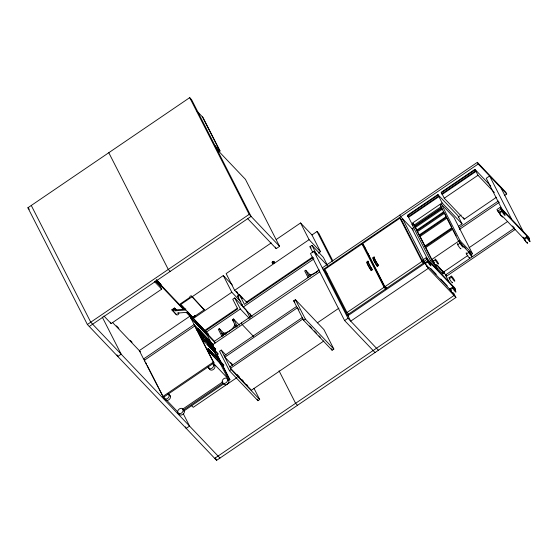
<?xml version="1.0" encoding="UTF-8"?>
<svg xmlns="http://www.w3.org/2000/svg" width="558" height="558" viewBox="0 0 558 558"><rect width="100%" height="100%" fill="white"/><g stroke="black" fill="none" stroke-linecap="round" stroke-linejoin="round"><path stroke-width="0.84" d="M453.563 292.852L455.921 297.477L216.602 460.35L87.376 324.491L27.9 207.764L189.692 97.65L191.589 99.652L251.065 216.378L89.273 326.486M218.108 151.42L219.552 150.444L202.477 116.929M218.617 151.922L220.04 150.953L202.959 117.438L197.127 111.307M87.376 324.491L249.168 214.377L279.572 246.343L276.203 248.638L247.696 218.666M156.435 279.53L160.99 284.643L159.797 285.459L155.591 281.044M103.921 315.995L111.119 323.563L161.681 289.156L159.442 284.761L155.842 280.981M178.727 312.745A1.548 1.151 -43.6 0 1 177.995 314.649A1.548 1.151 -43.6 0 1 176.195 314.468L171.906 309.725L174.431 308.002L176.168 309.823M179.648 305.254L223.305 275.547L232.309 285.005M271.223 242.932L226.136 273.615L234.653 290.334L242.458 298.537M276.231 239.521L300.56 222.963L311.964 234.953L320.48 251.672L318.332 253.13M208.65 334.744L192.022 317.265L190.822 318.081L207.45 335.56L208.65 334.744L208.294 334.054L191.666 316.574L190.466 317.383L207.095 334.87M311.964 234.953L317.021 231.514L318.918 233.509L332.707 260.565M192.866 317.551L204.235 309.809L191.603 296.207A1.032 0.767 -43.6 0 0 190.411 296.082A1.032 0.767 -43.6 0 0 189.922 297.351L180.227 303.95L192.866 317.551L187.83 311.936M192.461 319.05L231.821 292.259L240.826 301.725M234.653 290.334L309.076 239.682L320.48 251.672M194.121 324.554L189.873 316.219L139.319 350.626L143.566 358.968L194.121 324.554L213.547 344.997L212.347 345.814L205.909 339.041M250.249 318.039L246.12 309.927L234.716 297.944L232.784 299.262L237.708 308.93L205.351 330.95M252.188 316.539L243.183 307.074L237.548 296.012L239.487 294.701L247.124 302.736M312.975 252.697L309.948 246.741L311.971 245.367L323.375 257.35L327.134 264.722M144.271 360.356L194.833 325.949L214 362.916L163.438 397.331L144.271 360.356L144.975 361.096M213.547 344.997L197.971 328.306L196.779 329.115L200.287 332.812M327.511 265.636L313.854 251.274L310.485 253.569L344.614 320.564L375.025 352.53M215.667 349.168L200.448 333.168L199.255 333.984L214.474 349.985L215.667 349.168L200.092 332.47L198.899 333.286L203 337.597M204.584 330.552L237.499 308.149M241.077 305.714L242.507 304.738M246.057 302.324L312.606 257.029M313.436 257.391L244.411 304.368L239.487 294.701M206 332.38L240.352 308.999L249.356 318.465M243.183 307.074L314.028 258.856M218.143 354.03L202.924 338.029L201.731 338.846L216.95 354.846L218.143 354.03L202.575 337.339L201.375 338.148L204.891 341.845M224.044 333.531L219.343 328.592L218.324 329.276L222.154 336.788M236.222 327.204L232.4 319.699L233.495 318.953L239.494 325.265M310.408 275.206L305.707 270.267L304.689 270.951L308.135 277.71M204.242 330.545L214.439 341.273L318.932 270.156M322.301 267.861L477.355 162.336L505.862 192.308L506.713 193.975L504.558 195.439M213.156 344.398L319.783 271.83M506.713 193.975L478.206 164.01L323.152 269.535L326.967 273.546M223.814 365.148L208.594 349.148L207.395 349.964L222.614 365.964L223.814 365.148L208.239 348.457L207.039 349.266L222.258 365.267M362.016 243.986L384.071 287.272L385.599 288.877L363.551 245.597L362.016 243.986L324.937 269.221L346.992 312.508L348.527 314.112M399.94 218.178L421.994 261.465L423.522 263.069L401.467 219.789L399.94 218.178L362.86 243.414L384.915 286.693L386.443 288.305L385.655 286.756M458.53 226.276L462.059 223.877L457.811 215.534L437.856 194.561L407.521 215.207L408.051 216.246L407.577 215.751L437.911 195.105L438.386 195.6M490.782 185.981L474.935 169.325L441.225 192.266L444.259 198.216L464.214 219.196L496.487 197.232M401.3 219.901L402.73 218.924L423.606 259.895M474.991 169.869L475.995 171.411L442.292 194.351L441.817 193.849L441.28 192.81L474.991 169.869L475.465 170.364M408.107 216.79L438.442 196.144L438.916 196.646L408.582 217.292L407.577 215.751M441.817 193.849L475.521 170.908M226.025 355.097L221.275 350.096L219.538 351.282L229.457 370.735L257.956 400.7L259.693 399.521L253.974 388.298M293.696 300.811L295.419 299.639L323.926 329.604L333.837 349.057L332.115 350.236L303.608 320.264L293.696 300.811L294.882 302.059M444.259 198.216L477.969 175.282L494.402 192.552M462.059 223.877L442.103 202.896L411.769 223.542L408.582 217.292M437.172 265.057L444.245 272.995L442.996 273.839L430.462 260.663L411.999 224.435L413.255 223.584L415.04 225.467M441.497 204.361L440.248 205.211L458.704 241.44L471.238 254.622L472.493 253.771L454.031 217.536L441.497 204.361L459.959 240.589L472.493 253.771M441.259 206.6L414.266 224.972L414.852 226.13M162.734 396.585L213.296 362.177L214 362.916M414.489 226.018L441.483 207.646M224.156 355.76L296.577 306.468M441.838 208.336L414.845 226.708L415.501 227.399L442.494 209.027M414.106 227.378L412.083 228.759L428.621 261.221M367.973 261.123L366.822 261.904A9.367 1.353 55.8 0 0 371.223 270.539L372.374 269.758L372.109 269.235A8.963 1.297 55.8 0 1 368.217 261.597L367.973 261.123A9.367 1.353 55.8 0 0 372.374 269.758M372.939 257.747L374.09 256.959A9.367 1.353 55.8 0 0 378.491 265.594L377.341 266.382A9.367 1.353 55.8 0 1 372.939 257.747L373.176 258.214A8.963 1.297 55.8 0 0 377.075 265.859L377.341 266.382M416.617 230.182L443.61 211.81M443.966 212.507L416.972 230.879L419.4 235.044M417.628 231.57L444.621 213.198L446.037 215.974M419.093 235.044L446.086 216.678M377.075 265.859L378.226 265.078A8.963 1.297 55.8 0 1 374.334 257.433L374.09 256.959M229.819 366.878L302.241 317.586M302.952 318.974L230.531 368.266L251.435 390.244L323.856 340.952M229.457 370.735L231.186 369.556L259.693 399.521M303.608 320.264L305.331 319.092L333.837 349.057M458.313 217.041L461.173 215.095M182.438 409.321L222.788 381.853M183.638 409.935L222.809 383.276M227.79 379.886L229.219 378.917L229.924 379.656L228.494 380.626M424.757 246.162L451.75 227.79M183.631 411.162L224.225 383.534M237.024 377.522L193.242 407.319L191.457 405.45M317.425 322.803L338.957 308.149M458.99 227.81L498.315 201.047M459.374 229.457L499.417 202.205M426.828 265.908L426.968 266.34L422.734 260.056L426.103 257.761L454.61 287.726L455.433 289.337L426.926 259.365L426.103 257.761M500.261 207.29L501.077 208.901L529.584 238.866L528.768 237.262L500.261 207.29L496.892 209.585L501.119 215.869L500.094 213.7M346.992 312.508L384.071 287.272M384.915 286.693L421.994 261.465M423.557 261.66L426.926 259.365M497.708 211.196L501.077 208.901M325.209 271.69L347.264 314.97L424.784 262.211M424.757 262.923L428.125 260.628L430.337 264.046L429.311 261.876M498.908 212.452L502.277 210.164L504.488 213.575L503.469 211.412M425.468 262.93L347.941 315.689L350.724 321.143L428.251 268.384L455.921 297.477M425.363 263.585L427.826 261.911M499.515 213.121L501.984 211.44M425.412 246.852L431.829 259.435L458.822 241.07L461.787 244.188M430.462 260.663L431.711 259.812L434.696 262.951M458.704 241.44L459.959 240.589M344.614 320.564L347.99 318.269L378.394 350.236M433.022 261.569L435.296 260.021A3.09 0.446 55.8 0 1 436.516 260.46A3.09 0.446 55.8 0 1 438.351 264.074A3.09 0.446 55.8 0 1 435.296 260.021M457.734 244.746L460.015 243.197M469.118 247.689L507.724 221.414M466.474 253.939L468.755 252.383M443.701 271.927L467.855 255.487M514.12 228.292L445.479 275.003L446.581 276.168L515.222 229.45M449.03 277.717L451.303 276.168M449.364 278.749L451.638 277.2A3.09 0.446 55.8 0 1 452.859 277.64A3.09 0.446 55.8 0 1 454.693 281.253A3.09 0.446 55.8 0 1 451.638 277.2M450.341 289.846L452.803 288.165M524.492 239.375L526.961 237.701M214.704 458.348L454.017 295.475L452.454 292.399M175.142 309.948L185.863 309.09M174.954 310.848L185.674 309.99M177.109 313.115L187.83 312.257M512.495 225.99L514.295 227.88M523.111 237.157L524.255 238.357M503.065 216.825L525.015 239.898M441.28 192.81L441.762 193.305M463.572 246.064L465.944 248.561M468.915 251.679L470.701 253.555M411.999 224.435L413.199 225.69M413.311 230.049L400.679 216.769L399.828 215.102M431.829 259.435L433.015 260.691M436.489 264.834L444.245 272.995M422.734 260.056L425.133 262.581M430.664 268.391L436.258 274.271M440.736 278.979L447.251 285.829M428.907 267.289L450.871 290.383M214.802 145.45L220.04 150.953M309.948 246.741L311.12 247.982M216.929 149.384L245.436 179.348L279.572 246.343M323.494 269.109L324.679 270.358M347.264 314.97L348.436 316.212M273.866 261.653A1.032 0.767 -43.6 0 1 272.911 263.111A1.032 0.767 -43.6 0 1 272.297 261.911A1.032 0.767 -43.6 0 1 273.866 261.653L274.215 262.009M272.185 262.797L272.527 263.16M299.081 309.746L297.288 307.863L224.867 357.148L232.63 365.316M309.523 325.886L311.908 328.397M314.3 330.908L316.686 333.419M319.078 335.93L320.271 337.185M237.548 296.012L238.747 297.274M253.541 336.453L242.256 324.589L241.405 322.922M232.4 319.699L233.579 320.934M170.169 271.432L168.272 269.43L108.796 152.711M297.498 405.289L295.601 403.295L279.042 370.805M204.235 309.809L191.603 296.207M219.343 328.592L222.398 334.591L223.57 335.825M194.923 315.974L194.582 315.612A1.032 0.767 -43.6 0 1 194.093 316.881A1.032 0.767 -43.6 0 1 192.894 316.763L193.235 317.118A1.032 0.767 -43.6 0 0 194.728 316.972A1.032 0.767 -43.6 0 0 194.428 315.647M181.985 305.791L185.493 309.481M156.791 280.228L160.99 284.643M160.432 284.489L184.433 309.725M186.839 312.25L191.638 317.3M195.837 321.715L197.637 323.605M160.041 284.852L183.31 309.32M186.295 312.452L191.066 317.467M207.674 334.933L215.29 342.94L214.439 341.273M154.475 281.588L161.681 289.156M230.726 362.665L232.519 364.548M202.401 335.351L197.127 329.813L198.327 328.997L197.971 328.306M196.221 329.185L200.322 333.489M175.84 309.718L174.431 308.002M236.99 374.411L239.375 376.922M241.767 379.433L243.56 381.316M246.545 384.462L247.738 385.718M207.234 344.307L215.423 352.921M171.906 309.725L176.195 314.468M213.198 363.035L227.831 378.422L219.245 361.57M213.477 364.374L214.76 365.727M227.413 379.028A3.09 2.295 -43.6 0 1 224.539 383.416A3.09 2.295 -43.6 0 1 222.705 379.803A3.09 2.295 -43.6 0 1 227.413 379.028L228.696 380.375M208.42 367.82L209.703 369.166M222.356 382.467L223.639 383.82A3.09 2.295 -43.6 0 0 228.117 383.367A3.09 2.295 -43.6 0 0 227.204 379.405M27.9 207.764L29.323 209.264M116.476 325.837L118.875 328.362M130.279 340.352L132.079 342.242M112.423 322.357L140.504 351.875M143.566 358.968L144.752 360.217M169.011 394.639L170.295 395.992M182.947 409.293A3.09 2.295 -43.6 0 1 180.074 413.68A3.09 2.295 -43.6 0 1 178.232 410.067A3.09 2.295 -43.6 0 1 182.947 409.293L184.231 410.639M164.066 397.491L162.894 396.264L163.438 397.331M166.403 399.953L177.528 411.644M178.658 413.325L179.362 414.071M163.954 398.084L165.238 399.43M177.89 412.732L179.174 414.085M219.971 458.055L90.745 322.196L31.269 205.47M528.384 237.61L529.409 239.773L527.198 236.362L523.829 238.65L525.992 241.844M501.007 187.983L523.062 231.263M511.665 219.28L489.61 175.993L486.234 178.288L502.779 210.75M477.355 162.336L478.206 164.01M474.935 169.325L477.969 175.282M463.454 217.711L464.214 219.196M437.856 194.561L442.103 202.896M437.911 195.105L438.442 196.144M447.474 218.799L451.631 226.953M453.145 229.924L456.172 235.867M454.233 288.074L455.251 290.244L453.04 286.826L449.671 289.121L451.882 292.538L450.857 290.369M445.814 274.648L446.581 276.168M443.547 271.216L448.911 281.734M442.215 272.297L442.996 273.839M435.142 265.113L437.507 269.744M415.145 226.708L416.917 230.182M419.749 235.741L425.036 246.113M413.255 223.584L431.711 259.812M426.856 265.657L428.251 268.384M378.226 265.078L378.491 265.594M364.995 247.808L365.755 249.307M367.659 253.046L369.187 256.038M371.223 270.539L370.958 270.023A8.963 1.297 55.8 0 1 369.856 268.328M317.021 231.514L332.219 261.353M300.56 222.963L309.076 239.682M311.971 245.367L316.853 254.95M313.854 251.274L347.99 318.269M305.707 270.267L308.762 276.266A10.993 7.184 -27 0 0 310.318 276.112M331.354 348.736L332.115 350.236M275.415 247.089L276.203 248.638M295.419 299.639L305.331 319.092M189.692 97.65L249.168 214.377M249.872 313.561L251.449 316.644M236.641 291.332L238.58 295.133M223.305 275.547L231.821 292.259M234.716 297.944L240.352 308.999M233.495 318.953L237.317 326.465M257.196 399.207L257.956 400.7M221.275 350.096L231.186 369.556M206.502 333.698L210.75 342.04M212.249 344.97L213.03 346.511M214.6 349.594L215.388 351.135M216.957 354.218L221.282 362.7M222.461 365.009L229.924 379.656M216.595 354.149L220.347 361.514M221.484 363.739L229.219 378.917M213.784 350.849L218.08 359.275M200.092 332.47L200.448 333.168M202.575 337.339L202.924 338.029M208.239 348.457L208.594 349.148M191.666 316.574L192.022 317.265M194.833 325.949L213.296 362.177M215.423 458.027L216.602 460.35M183.261 413.708L189.567 426.089L186.198 428.384L185.409 426.835M145.722 362.56L146.503 364.088M147.284 365.623L158.207 387.071M158.995 388.619L162.113 394.729M110.414 322.175L111.119 323.563M102.233 317.028L121.149 354.163L117.78 356.457L116.992 354.909M202.917 308.867A1.032 0.767 -43.6 0 1 203.886 309.111M213.268 364.758A3.09 2.295 -43.6 0 1 214.851 367.471A3.09 2.295 -43.6 0 1 211.656 370.142A3.09 2.295 -43.6 0 1 209.515 367.896M212.612 363.565A3.09 2.295 -43.6 0 1 212.012 368.182A3.09 2.295 -43.6 0 1 208.232 366.543M168.802 395.022A3.09 2.295 -43.6 0 1 169.444 399.277A3.09 2.295 -43.6 0 1 165.049 398.83M167.519 393.669A3.09 2.295 -43.6 0 1 169.102 396.382A3.09 2.295 -43.6 0 1 165.9 399.054A3.09 2.295 -43.6 0 1 163.759 396.808M182.738 409.67A3.09 2.295 -43.6 0 1 183.38 413.931A3.09 2.295 -43.6 0 1 178.985 413.485M369.515 267.777A8.963 1.297 55.8 0 1 367.059 262.379M503.637 212.507A3.041 0.439 55.8 0 1 504.99 215.43A3.041 0.439 55.8 0 1 502.298 212.026A3.041 0.439 55.8 0 1 502.34 210.861M502.737 211.315A3.041 0.439 55.8 0 1 503.183 211.88M502.66 216.902A3.041 0.439 55.8 0 1 500.442 214.67A3.041 0.439 55.8 0 1 499.55 212.228M502.326 216.072A3.041 0.439 55.8 0 1 502.549 216.553M528.161 238.133A3.041 0.439 55.8 0 1 530.023 241.705A3.041 0.439 55.8 0 1 527.164 238.078A3.041 0.439 55.8 0 1 527.715 237.575M527.303 242.325A3.041 0.439 55.8 0 1 527.059 243.023A3.041 0.439 55.8 0 1 524.694 239.759A3.041 0.439 55.8 0 1 524.527 238.489M428.586 261.786A3.041 0.439 55.8 0 1 430.978 265.838A3.041 0.439 55.8 0 1 428.398 262.916A3.041 0.439 55.8 0 1 428.181 261.332M428.391 267.017A3.041 0.439 55.8 0 1 426.514 265.469A3.041 0.439 55.8 0 1 425.391 262.699M454.463 289.232A3.041 0.439 55.8 0 1 455.67 292.078A3.041 0.439 55.8 0 1 452.719 287.998A3.041 0.439 55.8 0 1 454.003 288.605M453.368 293.278A3.041 0.439 55.8 0 1 452.531 293.089A3.041 0.439 55.8 0 1 450.25 289.672A3.041 0.439 55.8 0 1 450.697 289.267M272.806 262.058A1.032 0.767 -43.6 0 1 274.264 262.141A1.032 0.767 -43.6 0 1 273.176 263.481A1.032 0.767 -43.6 0 1 272.639 262.267M435.868 264.569A3.09 0.446 55.8 0 1 435.631 265.273A3.09 0.446 55.8 0 1 433.224 261.953A3.09 0.446 55.8 0 1 433.05 260.67M460.929 248.582A3.09 0.446 55.8 0 1 458.676 246.329A3.09 0.446 55.8 0 1 457.769 243.846M460.043 242.298A3.09 0.446 55.8 0 1 463.028 246.531A3.09 0.446 55.8 0 1 461.494 245.541A3.09 0.446 55.8 0 1 459.806 242.144M452.44 282.236A3.09 0.446 55.8 0 1 450.529 280.66A3.09 0.446 55.8 0 1 449.392 277.849M469.557 257.419A3.09 0.446 55.8 0 1 467.646 255.85A3.09 0.446 55.8 0 1 466.509 253.032M469.118 251.798A3.09 0.446 55.8 0 1 471.831 255.871A3.09 0.446 55.8 0 1 470.387 254.943A3.09 0.446 55.8 0 1 468.42 251.351M235.455 325.698A10.993 7.184 -27 0 1 234.611 327.581M226.346 333.858A10.993 7.184 -27 0 1 222.398 334.591M234.862 324.526A10.993 7.184 -27 0 1 221.798 333.419M319.043 269.905A10.993 7.184 -27 0 1 315.926 272.548M315.2 272.988A10.993 7.184 -27 0 1 308.162 275.094M174.689 308.504L172.157 310.22A1.548 1.151 -43.6 0 0 173.957 310.408A1.548 1.151 -43.6 0 0 174.689 308.504M446.442 217.369L419.449 235.741L420.104 236.432L447.098 218.059L446.442 217.369M452.106 228.487L425.112 246.859L425.768 247.55L452.761 229.178L452.106 228.487"/></g></svg>
